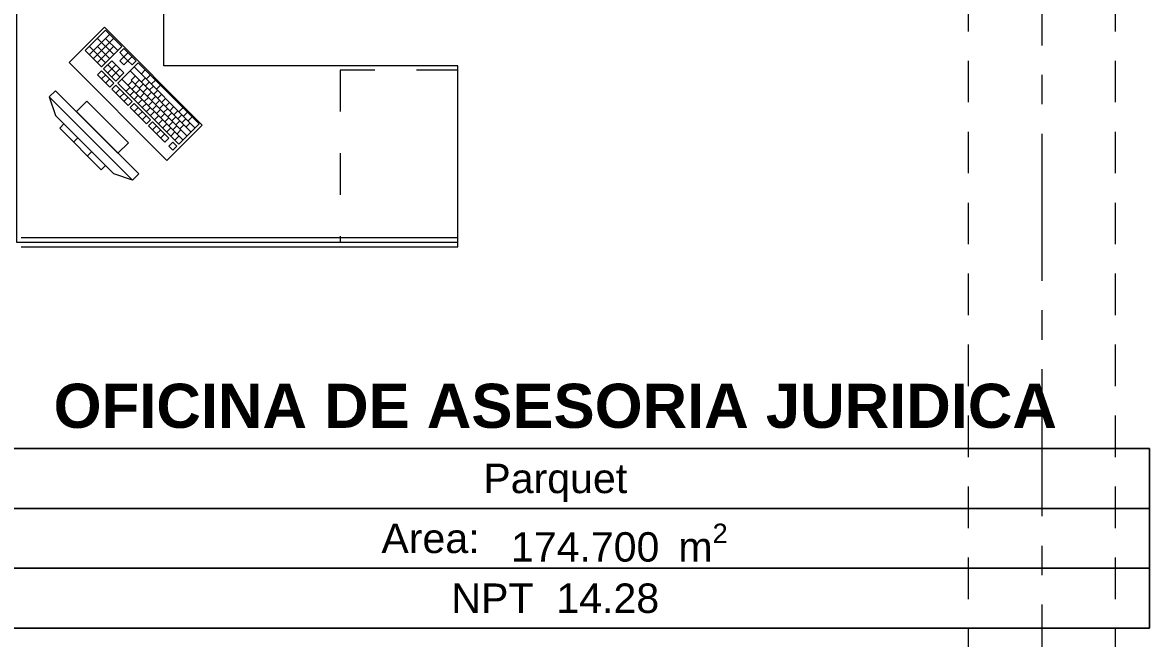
# Model space of a CAD drawing. Header units: inches. Extents: x -38 to 5698, y -33 to 92.
# Drawn here: x 311.354 to 315.185, y 13.835 to 15.928 of the extents above; entities that cross this region are included whole.
import ezdxf

# ---------------------------------------------------------------- set-up
doc = ezdxf.new("R2010")
doc.units = ezdxf.units.IN
doc.header["$MEASUREMENT"] = 0
for name, pattern in [('Hidden Line', [0.195611, 0.141111, -0.0545]), ('Punto & Raya', [0.65, 0.5, -0.075, 0, -0.075]), ('Rayas', [0.282222, 0.141111, -0.141111])]:
    doc.linetypes.add(name, pattern=pattern)
for name, color, linetype in [('02 _ ARQ _ ALB _ Ejes Generales', 7, 'Continuous'), ('02 _ ARQ _ ZON _ Espacio.3D', 7, 'Continuous'), ('08 _ STR _ EXT _ 09 Vigas', 7, 'Continuous'), ('Interior - Mobiliario', 7, 'Continuous')]:
    doc.layers.add(name, color=color, linetype=linetype)
doc.styles.add('Estilo_Generado_1', font='swisseb.ttf')
doc.styles.add('Estilo_Generado_7', font='swisse.ttf')

msp = doc.modelspace()

# ---------------------------------------------------------------- linework, layer by layer
at = {"layer": '02 _ ARQ _ ALB _ Ejes Generales', "color": 252, "linetype": 'Punto & Raya', "lineweight": 13}
msp.add_line((314.82, 3.05), (314.82, 44.9), dxfattribs=at)
at = {"layer": '02 _ ARQ _ ZON _ Espacio.3D', "color": 252, "linetype": 'Continuous', "lineweight": 13}
for p, q in [((315.1849, 14.4805), (311.1447, 14.4805)), ((311.1447, 14.4805), (315.1849, 14.4805)), ((315.1849, 13.8698), (315.1849, 14.4805)), ((315.1849, 14.4805), (315.1849, 14.2769)), ((315.1849, 14.2769), (311.1447, 14.2769)), ((311.1447, 14.2769), (315.1849, 14.2769)), ((315.1849, 14.2769), (315.1849, 14.0733)), ((315.1849, 14.0733), (311.1447, 14.0733)), ((311.1447, 14.0733), (315.1849, 14.0733)), ((315.1849, 14.0733), (315.1849, 13.8698)), ((311.1447, 13.8698), (315.1849, 13.8698)), ((315.1849, 13.8698), (311.1447, 13.8698))]:
    msp.add_line(p, q, dxfattribs=at)
at = {"layer": '08 _ STR _ EXT _ 09 Vigas', "color": 251, "linetype": 'Hidden Line', "lineweight": 13}
for p, q in [((314.57, 7.7), (314.57, 16.9)), ((315.07, 7.7), (315.07, 16.9))]:
    msp.add_line(p, q, dxfattribs=at)
at = {"layer": 'Interior - Mobiliario', "color": 175, "linetype": 'Continuous', "lineweight": 13}
for p, q in [((311.6356, 15.9015), (311.567, 15.8329)), ((311.691, 15.8461), (311.6356, 15.9015)), ((311.6495, 15.8876), (311.5809, 15.8191)), ((311.6633, 15.8738), (311.5947, 15.8052)), ((311.6636, 15.8186), (311.6082, 15.874)), ((311.6773, 15.8324), (311.6357, 15.8739)), ((311.567, 15.8329), (311.6224, 15.7775)), ((311.6361, 15.7912), (311.5808, 15.8466)), ((311.6499, 15.8049), (311.6083, 15.8465)), ((311.6634, 15.8462), (311.6086, 15.7914)), ((311.6224, 15.7775), (311.691, 15.8461)), ((311.6979, 15.8392), (311.6842, 15.8254)), ((311.6842, 15.8254), (311.6981, 15.8116)), ((311.7395, 15.7976), (311.6979, 15.8392)), ((311.7118, 15.8253), (311.6981, 15.8116)), ((311.6568, 15.798), (311.6294, 15.7706)), ((311.6983, 15.7565), (311.6568, 15.798)), ((311.7464, 15.7907), (311.6778, 15.7221)), ((311.6981, 15.8116), (311.6843, 15.7979)), ((311.6843, 15.7979), (311.6982, 15.784)), ((311.7119, 15.7977), (311.6981, 15.8116)), ((311.6982, 15.784), (311.7119, 15.7977)), ((311.7256, 15.8115), (311.7119, 15.7977)), ((311.7119, 15.7977), (311.7258, 15.7839)), ((311.7258, 15.7839), (311.7395, 15.7976)), ((311.9541, 15.583), (311.7464, 15.7907)), ((311.6225, 15.7637), (311.6088, 15.75)), ((311.6088, 15.75), (311.6503, 15.7085)), ((311.664, 15.7222), (311.6225, 15.7637)), ((311.6363, 15.7499), (311.6226, 15.7362)), ((311.6294, 15.7706), (311.6709, 15.729)), ((311.6846, 15.7428), (311.6431, 15.7843)), ((311.6706, 15.7842), (311.6432, 15.7567)), ((311.6845, 15.7703), (311.6571, 15.7429)), ((311.6709, 15.729), (311.6983, 15.7565)), ((311.9267, 15.5555), (311.719, 15.7633)), ((311.9404, 15.5693), (311.7327, 15.777)), ((311.7706, 15.7665), (311.7569, 15.7527)), ((311.7879, 15.7491), (311.7742, 15.7354)), ((311.6502, 15.736), (311.6365, 15.7223)), ((311.6503, 15.7085), (311.664, 15.7222)), ((311.671, 15.7153), (311.6573, 15.7015)), ((311.7264, 15.6599), (311.671, 15.7153)), ((311.6778, 15.7221), (311.8855, 15.5144)), ((311.8992, 15.5281), (311.6915, 15.7358)), ((311.726, 15.7288), (311.7123, 15.7151)), ((311.7363, 15.7459), (311.7226, 15.7322)), ((311.913, 15.5418), (311.7226, 15.7322)), ((311.7399, 15.7149), (311.7262, 15.7012)), ((311.7501, 15.7321), (311.7364, 15.7184)), ((311.764, 15.7183), (311.7503, 15.7045)), ((311.7708, 15.7389), (311.757, 15.7252)), ((311.7846, 15.725), (311.7709, 15.7113)), ((311.7985, 15.7112), (311.7847, 15.6975)), ((311.8052, 15.7318), (311.7915, 15.7181)), ((311.8226, 15.7145), (311.8088, 15.7008)), ((311.4659, 15.6962), (311.4447, 15.6749)), ((311.4447, 15.6749), (311.7276, 15.3921)), ((311.4447, 15.6749), (311.4659, 15.6113)), ((311.7488, 15.4133), (311.4659, 15.6962)), ((311.6573, 15.7015), (311.7126, 15.6462)), ((311.6848, 15.7014), (311.6711, 15.6877)), ((311.6987, 15.6876), (311.6849, 15.6739)), ((311.7125, 15.6737), (311.6988, 15.66)), ((311.7192, 15.7081), (311.7055, 15.6944)), ((311.7331, 15.6943), (311.7194, 15.6806)), ((311.7469, 15.6804), (311.7332, 15.6667)), ((311.7537, 15.7011), (311.74, 15.6874)), ((311.7676, 15.6872), (311.7539, 15.6735)), ((311.7778, 15.7044), (311.7641, 15.6907)), ((311.7814, 15.6734), (311.7677, 15.6597)), ((311.7917, 15.6906), (311.7779, 15.6768)), ((311.8055, 15.6767), (311.7918, 15.663)), ((311.8123, 15.6973), (311.7986, 15.6836)), ((311.8261, 15.6835), (311.8124, 15.6698)), ((311.572, 15.6608), (311.5367, 15.6254)), ((311.7134, 15.5194), (311.572, 15.6608)), ((311.7126, 15.6462), (311.7264, 15.6599)), ((311.7333, 15.6529), (311.7196, 15.6392)), ((311.7196, 15.6392), (311.775, 15.5838)), ((311.7887, 15.5976), (311.7333, 15.6529)), ((311.7471, 15.6391), (311.7334, 15.6254)), ((311.7608, 15.6666), (311.7471, 15.6529)), ((311.7746, 15.6527), (311.7609, 15.639)), ((311.7885, 15.6389), (311.7748, 15.6252)), ((311.7953, 15.6595), (311.7815, 15.6458)), ((311.8091, 15.6457), (311.7954, 15.632)), ((311.8194, 15.6629), (311.8056, 15.6492)), ((311.823, 15.6318), (311.8092, 15.6181)), ((311.8332, 15.649), (311.8195, 15.6353)), ((311.84, 15.6697), (311.8263, 15.6559)), ((311.8471, 15.6352), (311.8333, 15.6215)), ((311.8538, 15.6558), (311.8401, 15.6421)), ((311.8677, 15.642), (311.854, 15.6282)), ((311.8987, 15.6384), (311.885, 15.6246)), ((311.6639, 15.4133), (311.4659, 15.6113)), ((311.5367, 15.6254), (311.6781, 15.484)), ((311.761, 15.6253), (311.7473, 15.6115)), ((311.7748, 15.6114), (311.7611, 15.5977)), ((311.775, 15.5838), (311.7887, 15.5976)), ((311.8023, 15.6251), (311.7886, 15.6113)), ((311.8162, 15.6112), (311.8025, 15.5975)), ((311.83, 15.5974), (311.8163, 15.5836)), ((311.8368, 15.618), (311.8231, 15.6043)), ((311.8506, 15.6041), (311.8369, 15.5904)), ((311.8609, 15.6213), (311.8472, 15.6076)), ((311.8747, 15.6075), (311.861, 15.5938)), ((311.8815, 15.6281), (311.8678, 15.6144)), ((311.8886, 15.5936), (311.8749, 15.5799)), ((311.8954, 15.6143), (311.8817, 15.6006)), ((311.9092, 15.6004), (311.8955, 15.5867)), ((311.9143, 15.6228), (311.9006, 15.6091)), ((311.9299, 15.6072), (311.9162, 15.5935)), ((311.4942, 15.583), (311.4801, 15.5689)), ((311.4801, 15.5689), (311.6215, 15.4274)), ((311.6357, 15.4416), (311.4942, 15.583)), ((311.7956, 15.5906), (311.7819, 15.5769)), ((311.7819, 15.5769), (311.8373, 15.5215)), ((311.851, 15.5352), (311.7956, 15.5906)), ((311.8094, 15.5768), (311.7957, 15.5631)), ((311.8233, 15.5629), (311.8096, 15.5492)), ((311.8439, 15.5835), (311.8301, 15.5698)), ((311.8577, 15.5697), (311.844, 15.5559)), ((311.8645, 15.5903), (311.8508, 15.5766)), ((311.8716, 15.5558), (311.8578, 15.5421)), ((311.8783, 15.5765), (311.8646, 15.5627)), ((311.8922, 15.5626), (311.8785, 15.5489)), ((311.8855, 15.5144), (311.9541, 15.583)), ((311.9024, 15.5798), (311.8887, 15.5661)), ((311.9231, 15.5866), (311.9094, 15.5729)), ((311.5414, 15.5359), (311.5272, 15.5217)), ((311.6781, 15.484), (311.7134, 15.5194)), ((311.8371, 15.5491), (311.8234, 15.5354)), ((311.8373, 15.5215), (311.851, 15.5352)), ((311.8648, 15.5214), (311.8511, 15.5077)), ((311.8787, 15.5075), (311.8648, 15.5214)), ((311.8854, 15.542), (311.8717, 15.5283)), ((311.5885, 15.4887), (311.5744, 15.4746)), ((311.8511, 15.5077), (311.865, 15.4938)), ((311.865, 15.4938), (311.8787, 15.5075)), ((311.6215, 15.4274), (311.6357, 15.4416)), ((311.7276, 15.3921), (311.6639, 15.4133)), ((311.7276, 15.3921), (311.7488, 15.4133)), ((312.8336, 15.196), (311.3486, 15.196)), ((312.8336, 15.166), (312.8336, 15.196)), ((311.3486, 15.166), (312.8336, 15.166))]:
    msp.add_line(p, q, dxfattribs=at)
at = {"layer": 'Interior - Mobiliario', "color": 175, "linetype": 'Rayas', "lineweight": 13}
for p, q in [((312.8336, 15.766), (312.4336, 15.766)), ((312.4336, 15.766), (312.4336, 15.181))]:
    msp.add_line(p, q, dxfattribs=at)
at = {"layer": 'Interior - Mobiliario', "color": 175, "linetype": 'Continuous', "lineweight": 13, "flags": 128}
for points in [[(311.3336, 15.181), (312.8336, 15.181), (312.8336, 15.781), (311.8336, 15.781), (311.8336, 16.481), (311.3336, 16.481)], [(311.8442, 15.4593), (311.9645, 15.5795), (311.6321, 15.9118), (311.5119, 15.7916)]]:
    msp.add_lwpolyline(points, close=True, dxfattribs=at)

# ---------------------------------------------------------------- texts
at = {"layer": '02 _ ARQ _ ZON _ Espacio.3D', "color": 252, "lineweight": 25, "attachment_point": 2}
for s, insert, char_height, style in [('\\A1;{\\pqc;\\pt0;\\fSwis721 Ex BT|b1|i0|c0|p34;OFICINA DE ASESORIA JURIDICA}', (313.1648, 14.7004), 0.15, 'Estilo_Generado_1'), ('\\A1;{\\pqc;\\pt0;\\fSwis721 Ex BT|b0|i0|c238|p34;Parquet}', (313.1648, 14.4287), 0.1, 'Estilo_Generado_7'), ('\\A1;{\\pqc;\\pt0;\\fSwis721 Ex BT|b0|i0|c238|p34;Area: }', (312.7406, 14.2251), 0.1, 'Estilo_Generado_7'), ('\\A1;{\\pqc;\\pt0,0.3;\\fSwis721 Ex BT|b0|i0|c238|p34;174.700\\fSwis721 Ex BT|b0|i0|c238|p34;\\A1{\\H.66x;\\S^  ;}\\fSwis721 Ex BT|b0|i0|c238|p34; m\\fSwis721 Ex BT|b0|i0|c238|p34;\\A1{\\H.66x;\\S2^  ;}}', (313.3824, 14.2251), 0.1, 'Estilo_Generado_7'), ('\\A1;{\\pqc;\\pt0;\\fSwis721 Ex BT|b0|i0|c238|p34;NPT  14.28}', (313.1648, 14.0216), 0.1, 'Estilo_Generado_7')]:
    msp.add_mtext(s, dxfattribs=dict(at, insert=insert, char_height=char_height, style=style))

doc.saveas('drawing.dxf')
